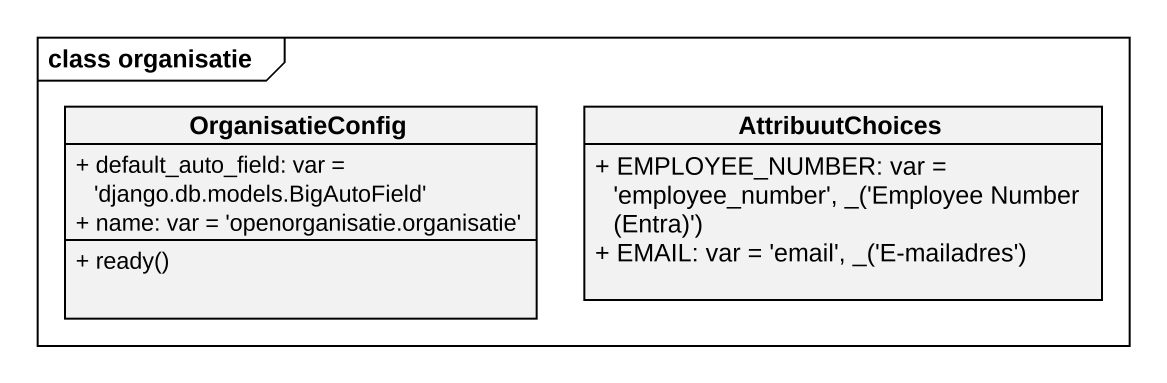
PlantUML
@startuml
mainframe class organisatie
hide circle
hide empty members
skinparam classAttributeIconSize 0
class OrganisatieConfig {
  + default_auto_field: var = 'django.db.models.BigAutoField'
  + name: var = 'openorganisatie.organisatie'
  + ready()
}
class AttribuutChoices {
  {field} + EMPLOYEE_NUMBER: var = 'employee_number', _('Employee Number (Entra)')
  {field} + EMAIL: var = 'email', _('E-mailadres')
}
@enduml
